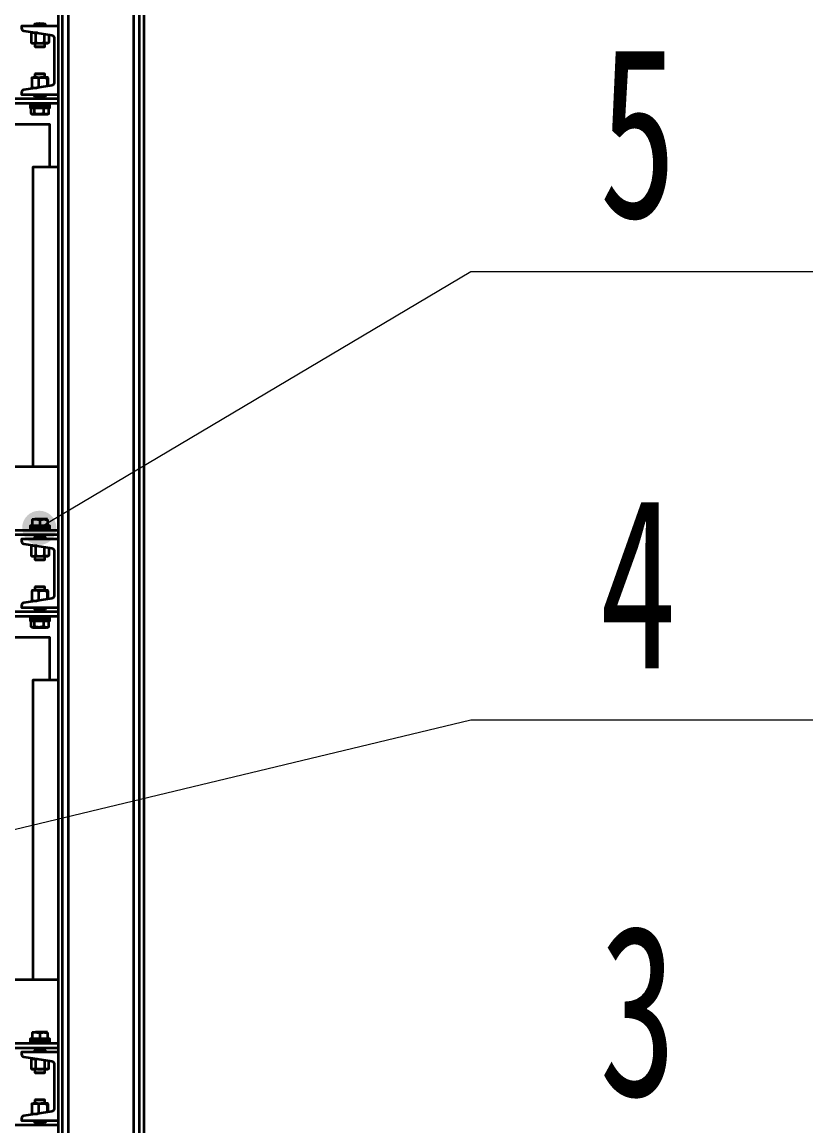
# Model space of a CAD drawing. Header units: millimetres. Extents: x -8400 to 8400, y -5940 to 5940.
# Drawn here: x -1814 to -889, y 2044 to 3335 of the extents above; entities that cross this region are included whole.
import ezdxf

# ---------------------------------------------------------------- set-up
doc = ezdxf.new("R2010")
doc.units = ezdxf.units.MM
doc.layers.add('粗实线层', color=7, linetype='Continuous', lineweight=35)
doc.layers.add('细实线层', color=7, linetype='Continuous', lineweight=18)
doc.styles.add('标准', font='', dxfattribs={"width": 0.667})
doc.styles.get('标准').set_extended_font_data('宋体')

# ---------------------------------------------------------------- blocks, each defined once
blk = doc.blocks.new('*X9')
at = {"layer": '细实线层', "lineweight": 18}
h = blk.add_hatch(color=0, dxfattribs=at)
edge = h.paths.add_edge_path(flags=0)
edge.add_arc((0, 0), 20, 0, 360)
at = {"layer": '细实线层', "color": 0}
for p, q in [((0, 0), (561.6, 465.7)), ((561.6, 465.7), (961.6, 465.7))]:
    blk.add_line(p, q, dxfattribs=at)
at = {"layer": '细实线层', "color": 0, "lineweight": 18, "insert": (761.6, 525.7), "char_height": 200, "width": 680, "attachment_point": 8, "line_spacing_factor": 1.15057, "style": '标准'}
blk.add_mtext('\\T1.1;3', dxfattribs=at)
blk = doc.blocks.new('*X10')
at = {"layer": '细实线层', "lineweight": 18}
h = blk.add_hatch(color=0, dxfattribs=at)
edge = h.paths.add_edge_path(flags=0)
edge.add_arc((0, 0), 20, 0, 360)
at = {"layer": '细实线层', "color": 0}
for p, q in [((0, 0), (708.5, 170.1)), ((708.5, 170.1), (1108.5, 170.1))]:
    blk.add_line(p, q, dxfattribs=at)
at = {"layer": '细实线层', "color": 0, "lineweight": 18, "insert": (908.5, 230.1), "char_height": 200, "width": 680, "attachment_point": 8, "line_spacing_factor": 1.15057, "style": '标准'}
blk.add_mtext('\\T1.1;4', dxfattribs=at)
blk = doc.blocks.new('*X11')
at = {"layer": '细实线层', "lineweight": 18}
h = blk.add_hatch(color=0, dxfattribs=at)
edge = h.paths.add_edge_path(flags=0)
edge.add_arc((0, 0), 20, 0, 360)
at = {"layer": '细实线层', "color": 0}
for p, q in [((0, 0), (504.4, 299.6)), ((504.4, 299.6), (904.4, 299.6))]:
    blk.add_line(p, q, dxfattribs=at)
at = {"layer": '细实线层', "color": 0, "lineweight": 18, "insert": (704.4, 359.6), "char_height": 200, "width": 680, "attachment_point": 8, "line_spacing_factor": 1.15057, "style": '标准'}
blk.add_mtext('\\T1.1;5', dxfattribs=at)

msp = doc.modelspace()

# ---------------------------------------------------------------- linework, layer by layer
at = {"layer": '粗实线层', "linetype": 'Continuous', "lineweight": 35}
for points in [[(-1771.342, -151.23), (-1771.342, 4440.77)], [(-1766.342, -151.23), (-1766.342, 4440.77)], [(-1759.342, -151.23), (-1759.342, 4440.77)], [(-1683.342, 4440.77), (-1683.342, -151.23)], [(-1676.342, -151.23), (-1676.342, 4440.77)], [(-1671.342, 4440.77), (-1671.342, -151.23)], [(-1798.692, 3333.082), (-1798.692, 3330.77)], [(-1786.991, 3330.77), (-1786.991, 3333.082)], [(-1798.038, 3322.166), (-1798.678, 3322.5), (-1799.324, 3322.754), (-1799.649, 3322.847), (-1799.976, 3322.915), (-1800.305, 3322.956), (-1800.636, 3322.971), (-1800.719, 3322.969), (-1800.802, 3322.967), (-1800.843, 3322.965), (-1800.885, 3322.963), (-1800.926, 3322.959), (-1800.967, 3322.956), (-1801.133, 3322.939), (-1801.297, 3322.914), (-1801.625, 3322.846), (-1801.95, 3322.754), (-1802.596, 3322.499), (-1803.234, 3322.166), (-1803.234, 3311.574), (-1802.594, 3311.241), (-1801.949, 3310.987), (-1801.623, 3310.894), (-1801.296, 3310.826), (-1800.967, 3310.785), (-1800.636, 3310.771), (-1799.736, 3310.771), (-1798.627, 3310.771), (-1797.342, 3310.771), (-1795.92, 3310.771), (-1794.405, 3310.771), (-1792.842, 3310.771), (-1792.182, 3310.785), (-1791.52, 3310.826), (-1791.437, 3310.834), (-1791.354, 3310.841), (-1791.271, 3310.849), (-1791.189, 3310.857), (-1791.024, 3310.875), (-1790.859, 3310.895), (-1790.531, 3310.939), (-1790.205, 3310.989), (-1789.557, 3311.105), (-1788.915, 3311.244), (-1788.278, 3311.4), (-1787.646, 3311.574), (-1787.646, 3321.555)], [(-1796.609, 3322.971), (-1797.817, 3322.971), (-1798.907, 3322.971), (-1799.854, 3322.971), (-1800.636, 3322.971), (-1801.299, 3322.971), (-1801.705, 3322.971), (-1801.842, 3322.971), (-1803.234, 3322.166)], [(-1798.692, 3323.299), (-1798.692, 3322.971)], [(-1795.344, 3322.774), (-1795.46, 3322.755), (-1795.785, 3322.699), (-1796.11, 3322.639), (-1796.272, 3322.606), (-1796.434, 3322.572), (-1796.596, 3322.537), (-1796.758, 3322.5), (-1797.401, 3322.342), (-1798.038, 3322.166), (-1798.038, 3311.574), (-1797.401, 3311.399), (-1796.758, 3311.241), (-1796.596, 3311.205), (-1796.434, 3311.169), (-1796.272, 3311.135), (-1796.11, 3311.102), (-1795.785, 3311.041), (-1795.46, 3310.986), (-1794.808, 3310.893), (-1794.155, 3310.826), (-1793.499, 3310.785), (-1792.842, 3310.771), (-1791.279, 3310.771), (-1789.764, 3310.771), (-1788.342, 3310.771), (-1787.057, 3310.771), (-1785.948, 3310.771), (-1785.048, 3310.771), (-1784.385, 3310.771), (-1783.979, 3310.771), (-1783.842, 3310.771), (-1782.449, 3311.574)], [(-1782.449, 3320.735), (-1782.449, 3311.574), (-1783.088, 3311.242), (-1783.734, 3310.988), (-1784.059, 3310.894), (-1784.387, 3310.826), (-1784.551, 3310.802), (-1784.716, 3310.785), (-1784.758, 3310.781), (-1784.799, 3310.779), (-1784.841, 3310.776), (-1784.882, 3310.774), (-1784.965, 3310.771), (-1785.048, 3310.771), (-1785.379, 3310.785), (-1785.707, 3310.826), (-1786.034, 3310.894), (-1786.36, 3310.987), (-1787.006, 3311.241), (-1787.646, 3311.574)], [(-1803.234, 3311.574), (-1801.842, 3310.771), (-1801.705, 3310.771), (-1801.299, 3310.771), (-1800.636, 3310.771), (-1800.553, 3310.771), (-1800.471, 3310.774), (-1800.429, 3310.776), (-1800.388, 3310.779), (-1800.346, 3310.781), (-1800.305, 3310.785), (-1800.14, 3310.802), (-1799.975, 3310.826), (-1799.648, 3310.894), (-1799.322, 3310.988), (-1798.677, 3311.242), (-1798.038, 3311.574)], [(-1798.692, 3310.771), (-1798.692, 3307.055), (-1798.108, 3306.471), (-1797.992, 3306.471), (-1797.652, 3306.471), (-1797.102, 3306.471), (-1796.365, 3306.471), (-1795.475, 3306.471), (-1794.469, 3306.471), (-1793.392, 3306.471), (-1792.292, 3306.471), (-1791.215, 3306.471), (-1790.209, 3306.471), (-1789.319, 3306.471), (-1788.582, 3306.471), (-1788.031, 3306.471), (-1787.692, 3306.471), (-1787.576, 3306.471), (-1786.991, 3307.055), (-1786.991, 3310.771)], [(-1798.692, 3307.055), (-1798.58, 3307.055), (-1798.247, 3307.055), (-1797.706, 3307.055), (-1796.979, 3307.055), (-1796.092, 3307.055), (-1795.081, 3307.055), (-1793.983, 3307.055), (-1792.842, 3307.055), (-1791.701, 3307.055), (-1790.603, 3307.055), (-1789.592, 3307.055), (-1788.705, 3307.055), (-1787.977, 3307.055), (-1787.437, 3307.055), (-1787.104, 3307.055), (-1786.991, 3307.055)], [(-1802.442, 3269.967), (-1802.275, 3270.3), (-1802.107, 3270.554), (-1802.022, 3270.647), (-1801.937, 3270.715), (-1801.851, 3270.756), (-1801.765, 3270.77), (-1801.833, 3270.77), (-1801.628, 3270.77), (-1801.156, 3270.77), (-1800.431, 3270.77), (-1799.475, 3270.77), (-1798.318, 3270.77), (-1796.995, 3270.77), (-1795.545, 3270.77), (-1794.013, 3270.77), (-1792.446, 3270.77), (-1790.89, 3270.77), (-1789.394, 3270.77), (-1790.002, 3270.756), (-1790.607, 3270.715), (-1791.211, 3270.648), (-1791.813, 3270.555), (-1792.113, 3270.5), (-1792.413, 3270.438), (-1792.563, 3270.406), (-1792.712, 3270.372), (-1792.862, 3270.336), (-1793.012, 3270.3), (-1793.606, 3270.142), (-1794.194, 3269.967)], [(-1786.991, 3270.77), (-1786.991, 3274.485), (-1787.576, 3275.07), (-1787.694, 3275.07), (-1788.04, 3275.07), (-1788.601, 3275.07), (-1789.35, 3275.07), (-1790.255, 3275.07), (-1791.275, 3275.07), (-1792.364, 3275.07), (-1793.475, 3275.07), (-1794.558, 3275.07), (-1795.564, 3275.07), (-1796.45, 3275.07), (-1797.174, 3275.07), (-1797.706, 3275.07), (-1798.006, 3275.07), (-1798.108, 3275.07), (-1798.692, 3274.485), (-1798.692, 3270.77)], [(-1786.991, 3274.485), (-1787.104, 3274.485), (-1787.436, 3274.485), (-1787.977, 3274.485), (-1788.705, 3274.485), (-1789.591, 3274.485), (-1790.602, 3274.485), (-1791.699, 3274.485), (-1792.841, 3274.485), (-1793.982, 3274.485), (-1795.079, 3274.485), (-1796.091, 3274.485), (-1796.977, 3274.485), (-1797.705, 3274.485), (-1798.246, 3274.485), (-1798.58, 3274.485), (-1798.692, 3274.485)], [(-1784.595, 3269.967), (-1784.428, 3270.299), (-1784.261, 3270.553), (-1784.176, 3270.647), (-1784.091, 3270.715), (-1784.047, 3270.739), (-1784.005, 3270.756), (-1783.994, 3270.76), (-1783.983, 3270.762), (-1783.972, 3270.765), (-1783.962, 3270.767), (-1783.94, 3270.77), (-1783.919, 3270.77), (-1784.257, 3270.77), (-1784.857, 3270.77), (-1785.7, 3270.77), (-1786.759, 3270.77), (-1788.003, 3270.77), (-1789.394, 3270.77), (-1788.785, 3270.756), (-1788.173, 3270.715), (-1788.097, 3270.707), (-1788.02, 3270.7), (-1787.944, 3270.692), (-1787.867, 3270.684), (-1787.715, 3270.665), (-1787.563, 3270.646), (-1787.26, 3270.602), (-1786.959, 3270.552), (-1786.36, 3270.435), (-1785.767, 3270.297), (-1785.179, 3270.141), (-1784.595, 3269.967), (-1784.595, 3260.467)], [(-1783.242, 3260.681), (-1783.242, 3269.967), (-1783.409, 3270.3), (-1783.577, 3270.554), (-1783.662, 3270.647), (-1783.747, 3270.715), (-1783.832, 3270.756), (-1783.919, 3270.77)], [(-1802.442, 3259.374), (-1802.275, 3259.041), (-1802.107, 3258.787), (-1802.023, 3258.694), (-1801.937, 3258.626), (-1801.895, 3258.602), (-1801.852, 3258.584), (-1801.841, 3258.581), (-1801.83, 3258.578), (-1801.819, 3258.576), (-1801.808, 3258.574), (-1801.787, 3258.571), (-1801.765, 3258.57), (-1801.833, 3258.57), (-1801.628, 3258.57), (-1801.156, 3258.57), (-1800.431, 3258.57), (-1799.475, 3258.57), (-1798.318, 3258.57), (-1797.492, 3258.57), (-1796.608, 3258.57)], [(-1798.692, 3258.57), (-1798.692, 3258.241)], [(-1794.194, 3259.374), (-1793.241, 3259.1)], [(-1771.342, 3245.77), (-5571.342, 3245.77)], [(-5571.342, 3243.203), (-5571.342, 3240.771), (-1771.342, 3240.771), (-1771.342, 3243.203)], [(-1804.342, 3240.771), (-1804.342, 3238.27), (-1804.12, 3238.27), (-1803.465, 3238.27), (-1802.621, 3238.27), (-1801.525, 3238.27), (-1800.204, 3238.27), (-1798.692, 3238.27)], [(-1786.992, 3249.346), (-1786.599, 3249.186), (-1786.384, 3249.018), (-1786.351, 3248.847), (-1786.503, 3248.678), (-1786.834, 3248.514), (-1787.335, 3248.361), (-1787.991, 3248.225), (-1788.786, 3248.107), (-1789.695, 3248.011), (-1790.693, 3247.941), (-1791.752, 3247.899), (-1792.842, 3247.884), (-1793.932, 3247.899), (-1794.991, 3247.941), (-1795.989, 3248.011), (-1796.898, 3248.107), (-1797.692, 3248.225), (-1798.349, 3248.361), (-1798.85, 3248.514), (-1799.181, 3248.678), (-1799.332, 3248.847), (-1799.3, 3249.018), (-1799.084, 3249.186), (-1798.692, 3249.346)], [(-1798.692, 3250.771), (-1798.692, 3248.459)], [(-1798.692, 3240.771), (-1798.692, 3237.57)], [(-1786.991, 3248.459), (-1786.991, 3250.771)], [(-1786.991, 3237.57), (-1786.991, 3240.771)], [(-1786.991, 3238.27), (-1785.594, 3238.27), (-1784.355, 3238.27), (-1783.303, 3238.27), (-1782.459, 3238.27), (-1781.843, 3238.27), (-1781.468, 3238.27), (-1781.342, 3238.27), (-1781.342, 3240.771)], [(-1803.146, 3237.57), (-1803.146, 3238.27)], [(-1801.156, 3227.571), (-1801.407, 3227.584), (-1801.658, 3227.625), (-1801.909, 3227.693), (-1802.158, 3227.785), (-1802.283, 3227.841), (-1802.407, 3227.903), (-1802.469, 3227.935), (-1802.531, 3227.969), (-1802.593, 3228.004), (-1802.655, 3228.041), (-1802.902, 3228.199), (-1803.146, 3228.374), (-1803.146, 3235.07)], [(-1803.146, 3228.374), (-1802.367, 3228.041), (-1801.581, 3227.787), (-1801.185, 3227.694), (-1800.787, 3227.626), (-1800.387, 3227.584), (-1799.984, 3227.571)], [(-1802.585, 3228), (-1801.842, 3227.571)], [(-1799.165, 3228.374), (-1799.407, 3228.2), (-1799.651, 3228.043), (-1799.897, 3227.906), (-1800.145, 3227.789), (-1800.27, 3227.739), (-1800.396, 3227.695), (-1800.459, 3227.676), (-1800.522, 3227.657), (-1800.554, 3227.649), (-1800.586, 3227.641), (-1800.617, 3227.633), (-1800.649, 3227.626), (-1800.902, 3227.584), (-1801.156, 3227.571), (-1800.431, 3227.571), (-1799.475, 3227.571), (-1798.318, 3227.571), (-1796.995, 3227.571), (-1795.545, 3227.571), (-1794.013, 3227.571), (-1792.446, 3227.571), (-1790.89, 3227.571), (-1789.394, 3227.571), (-1788.003, 3227.571), (-1786.759, 3227.571), (-1785.7, 3227.571), (-1785.8, 3227.571), (-1785.901, 3227.574), (-1785.952, 3227.576), (-1786.002, 3227.578), (-1786.052, 3227.581), (-1786.103, 3227.584), (-1786.304, 3227.602), (-1786.504, 3227.626), (-1786.902, 3227.694), (-1787.299, 3227.787), (-1788.084, 3228.041), (-1788.861, 3228.374)], [(-1799.165, 3237.57), (-1799.165, 3238.27)], [(-1788.861, 3235.07), (-1788.861, 3228.374), (-1790.13, 3228.041), (-1791.411, 3227.787), (-1792.056, 3227.694), (-1792.704, 3227.626), (-1793.357, 3227.584), (-1794.013, 3227.571), (-1794.177, 3227.571), (-1794.341, 3227.574), (-1794.424, 3227.576), (-1794.506, 3227.578), (-1794.588, 3227.581), (-1794.67, 3227.584), (-1794.998, 3227.602), (-1795.324, 3227.626), (-1795.973, 3227.694), (-1796.619, 3227.787), (-1797.899, 3228.041), (-1799.165, 3228.374), (-1799.165, 3235.07)], [(-1782.538, 3228.374), (-1782.78, 3228.2), (-1783.024, 3228.043), (-1783.27, 3227.906), (-1783.518, 3227.789), (-1783.643, 3227.739), (-1783.769, 3227.695), (-1783.832, 3227.676), (-1783.895, 3227.657), (-1783.927, 3227.649), (-1783.958, 3227.641), (-1783.99, 3227.633), (-1784.022, 3227.626), (-1784.275, 3227.584), (-1784.528, 3227.571), (-1784.056, 3227.571), (-1783.851, 3227.571), (-1783.919, 3227.571), (-1784.257, 3227.571), (-1784.857, 3227.571), (-1785.7, 3227.571), (-1785.297, 3227.584), (-1784.896, 3227.626), (-1784.498, 3227.694), (-1784.102, 3227.787), (-1783.317, 3228.041), (-1782.538, 3228.374), (-1782.538, 3235.07)], [(-1783.842, 3227.571), (-1783.099, 3228)], [(-1782.538, 3237.57), (-1782.538, 3238.27)], [(-1781.342, 3165.764), (-1781.342, 3215.771), (-2671.351, 3215.771)], [(-1771.342, 3165.77), (-1801.342, 3165.77), (-1801.342, 2815.77), (-1771.342, 2815.77)], [(-2671.351, 2815.77), (-1801.358, 2815.77)], [(-1801.842, 2753.97), (-1801.705, 2753.97), (-1801.299, 2753.97), (-1800.636, 2753.97), (-1799.736, 2753.97), (-1798.627, 2753.97), (-1797.342, 2753.97), (-1797.915, 2753.956), (-1798.485, 2753.915), (-1799.051, 2753.847), (-1799.615, 2753.754), (-1800.733, 2753.5), (-1801.842, 2753.167), (-1801.842, 2746.471)], [(-1792.842, 2753.167), (-1791.733, 2753.5), (-1790.615, 2753.754), (-1790.052, 2753.847), (-1789.485, 2753.915), (-1788.915, 2753.956), (-1788.342, 2753.97), (-1789.764, 2753.97), (-1791.279, 2753.97), (-1792.842, 2753.97), (-1794.405, 2753.97), (-1795.92, 2753.97), (-1797.342, 2753.97), (-1797.199, 2753.97), (-1797.055, 2753.967), (-1796.983, 2753.965), (-1796.911, 2753.962), (-1796.84, 2753.96), (-1796.768, 2753.956), (-1796.482, 2753.939), (-1796.197, 2753.915), (-1795.63, 2753.847), (-1795.066, 2753.753), (-1793.948, 2753.499), (-1792.842, 2753.167), (-1792.842, 2746.471)], [(-1783.842, 2753.97), (-1783.979, 2753.97), (-1784.385, 2753.97), (-1785.048, 2753.97), (-1785.948, 2753.97), (-1787.057, 2753.97), (-1788.342, 2753.97), (-1788.198, 2753.97), (-1788.055, 2753.967), (-1787.983, 2753.965), (-1787.911, 2753.962), (-1787.84, 2753.96), (-1787.768, 2753.956), (-1787.482, 2753.939), (-1787.197, 2753.915), (-1786.629, 2753.847), (-1786.066, 2753.753), (-1784.948, 2753.499), (-1783.842, 2753.167), (-1783.842, 2746.471)], [(-1771.342, 2738.337), (-1771.342, 2740.77), (-5571.342, 2740.77), (-5571.342, 2738.337)], [(-1798.692, 2743.271), (-1800.09, 2743.271), (-1801.328, 2743.271), (-1802.381, 2743.271), (-1803.225, 2743.271), (-1803.841, 2743.271), (-1804.216, 2743.271), (-1804.342, 2743.271), (-1804.342, 2740.77)], [(-1801.842, 2743.97), (-1801.842, 2743.271)], [(-1798.692, 2743.97), (-1798.692, 2740.77)], [(-1786.991, 2740.77), (-1786.991, 2743.97)], [(-1781.342, 2740.77), (-1781.342, 2743.271), (-1781.468, 2743.271), (-1781.843, 2743.271), (-1782.459, 2743.271), (-1783.303, 2743.271), (-1784.355, 2743.271), (-1785.594, 2743.271), (-1786.991, 2743.271)], [(-1783.842, 2743.97), (-1783.842, 2743.271)], [(-1771.342, 2735.77), (-5571.342, 2735.77)], [(-1798.692, 2733.081), (-1798.692, 2730.77)], [(-1786.991, 2730.77), (-1786.991, 2733.081)], [(-1798.038, 2722.167), (-1798.678, 2722.5), (-1799.324, 2722.754), (-1799.649, 2722.847), (-1799.976, 2722.915), (-1800.305, 2722.956), (-1800.636, 2722.97), (-1800.719, 2722.97), (-1800.802, 2722.967), (-1800.843, 2722.965), (-1800.885, 2722.962), (-1800.926, 2722.96), (-1800.967, 2722.956), (-1801.133, 2722.939), (-1801.297, 2722.915), (-1801.625, 2722.847), (-1801.95, 2722.753), (-1802.596, 2722.499), (-1803.234, 2722.167), (-1803.234, 2711.574), (-1802.594, 2711.241), (-1801.949, 2710.987), (-1801.623, 2710.894), (-1801.296, 2710.826), (-1800.967, 2710.784), (-1800.636, 2710.77), (-1799.736, 2710.77), (-1798.627, 2710.77), (-1797.342, 2710.77), (-1795.92, 2710.77), (-1794.405, 2710.77), (-1792.842, 2710.77), (-1791.279, 2710.77), (-1789.764, 2710.77), (-1788.342, 2710.77), (-1787.057, 2710.77), (-1785.948, 2710.77), (-1785.048, 2710.77), (-1784.385, 2710.77), (-1783.979, 2710.77), (-1783.842, 2710.77), (-1782.449, 2711.574)], [(-1796.609, 2722.97), (-1797.817, 2722.97), (-1798.907, 2722.97), (-1799.854, 2722.97), (-1800.636, 2722.97), (-1801.299, 2722.97), (-1801.705, 2722.97), (-1801.842, 2722.97), (-1803.234, 2722.167)], [(-1803.234, 2711.574), (-1801.842, 2710.77), (-1801.705, 2710.77), (-1801.299, 2710.77), (-1800.636, 2710.77), (-1800.553, 2710.771), (-1800.471, 2710.774), (-1800.429, 2710.776), (-1800.388, 2710.778), (-1800.346, 2710.781), (-1800.305, 2710.784), (-1800.14, 2710.802), (-1799.975, 2710.826), (-1799.648, 2710.894), (-1799.322, 2710.987), (-1798.677, 2711.241), (-1798.038, 2711.574)], [(-1798.692, 2723.3), (-1798.692, 2722.97)], [(-1795.344, 2722.773), (-1795.46, 2722.755), (-1795.785, 2722.7), (-1796.11, 2722.638), (-1796.272, 2722.606), (-1796.434, 2722.572), (-1796.596, 2722.536), (-1796.758, 2722.5), (-1797.401, 2722.342), (-1798.038, 2722.167), (-1798.038, 2711.574), (-1797.401, 2711.399), (-1796.758, 2711.241), (-1796.596, 2711.204), (-1796.434, 2711.169), (-1796.272, 2711.135), (-1796.11, 2711.102), (-1795.785, 2711.041), (-1795.46, 2710.986), (-1794.808, 2710.893), (-1794.155, 2710.825), (-1793.499, 2710.784), (-1792.842, 2710.77), (-1792.182, 2710.784), (-1791.52, 2710.826), (-1791.437, 2710.833), (-1791.354, 2710.841), (-1791.271, 2710.849), (-1791.189, 2710.857), (-1791.024, 2710.876), (-1790.859, 2710.895), (-1790.531, 2710.939), (-1790.205, 2710.989), (-1789.557, 2711.106), (-1788.915, 2711.243), (-1788.278, 2711.4), (-1787.646, 2711.574), (-1787.646, 2721.555)], [(-1782.449, 2720.735), (-1782.449, 2711.574), (-1783.088, 2711.241), (-1783.734, 2710.987), (-1784.059, 2710.894), (-1784.387, 2710.826), (-1784.551, 2710.802), (-1784.716, 2710.784), (-1784.758, 2710.781), (-1784.799, 2710.778), (-1784.841, 2710.776), (-1784.882, 2710.774), (-1784.965, 2710.771), (-1785.048, 2710.77), (-1785.379, 2710.784), (-1785.707, 2710.826), (-1786.034, 2710.894), (-1786.36, 2710.987), (-1787.006, 2711.241), (-1787.646, 2711.574)], [(-1798.692, 2710.77), (-1798.692, 2707.056), (-1798.108, 2706.47), (-1797.992, 2706.47), (-1797.652, 2706.47), (-1797.102, 2706.47), (-1796.365, 2706.47), (-1795.475, 2706.47), (-1794.469, 2706.47), (-1793.392, 2706.47), (-1792.292, 2706.47), (-1791.215, 2706.47), (-1790.209, 2706.47), (-1789.319, 2706.47), (-1788.582, 2706.47), (-1788.031, 2706.47), (-1787.692, 2706.47), (-1787.576, 2706.47), (-1786.991, 2707.056), (-1786.991, 2710.77)], [(-1798.692, 2707.056), (-1798.58, 2707.056), (-1798.247, 2707.056), (-1797.706, 2707.056), (-1796.979, 2707.056), (-1796.092, 2707.056), (-1795.081, 2707.056), (-1793.983, 2707.056), (-1792.842, 2707.056), (-1791.701, 2707.056), (-1790.603, 2707.056), (-1789.592, 2707.056), (-1788.705, 2707.056), (-1787.977, 2707.056), (-1787.437, 2707.056), (-1787.104, 2707.056), (-1786.991, 2707.056)], [(-1786.991, 2670.77), (-1786.991, 2674.485), (-1787.576, 2675.07), (-1787.694, 2675.07), (-1788.04, 2675.07), (-1788.601, 2675.07), (-1789.35, 2675.07), (-1790.255, 2675.07), (-1791.275, 2675.07), (-1792.364, 2675.07), (-1793.475, 2675.07), (-1794.558, 2675.07), (-1795.564, 2675.07), (-1796.45, 2675.07), (-1797.174, 2675.07), (-1797.706, 2675.07), (-1798.006, 2675.07), (-1798.108, 2675.07), (-1798.692, 2674.485), (-1798.692, 2670.77)], [(-1786.991, 2674.485), (-1787.104, 2674.485), (-1787.436, 2674.485), (-1787.977, 2674.485), (-1788.705, 2674.485), (-1789.591, 2674.485), (-1790.602, 2674.485), (-1791.699, 2674.485), (-1792.841, 2674.485), (-1793.982, 2674.485), (-1795.079, 2674.485), (-1796.091, 2674.485), (-1796.977, 2674.485), (-1797.705, 2674.485), (-1798.246, 2674.485), (-1798.58, 2674.485), (-1798.692, 2674.485)], [(-1802.442, 2659.374), (-1802.275, 2659.042), (-1802.107, 2658.787), (-1802.023, 2658.694), (-1801.937, 2658.626), (-1801.895, 2658.602), (-1801.852, 2658.585), (-1801.841, 2658.581), (-1801.83, 2658.578), (-1801.819, 2658.576), (-1801.808, 2658.574), (-1801.787, 2658.571), (-1801.765, 2658.57), (-1801.833, 2658.57), (-1801.628, 2658.57), (-1801.156, 2658.57), (-1800.431, 2658.57), (-1799.475, 2658.57), (-1798.318, 2658.57), (-1798.186, 2658.571), (-1798.055, 2658.574), (-1797.989, 2658.576), (-1797.923, 2658.578), (-1797.858, 2658.581), (-1797.792, 2658.585), (-1797.53, 2658.602), (-1797.269, 2658.626), (-1796.749, 2658.694), (-1796.232, 2658.787), (-1795.208, 2659.042), (-1794.194, 2659.374), (-1794.194, 2669.966), (-1793.606, 2670.142), (-1793.012, 2670.3), (-1792.862, 2670.337), (-1792.712, 2670.372), (-1792.563, 2670.406), (-1792.413, 2670.439), (-1792.113, 2670.5), (-1791.813, 2670.555), (-1791.211, 2670.648), (-1790.607, 2670.715), (-1790.002, 2670.757), (-1789.394, 2670.771), (-1790.89, 2670.771), (-1792.446, 2670.771), (-1794.013, 2670.771), (-1795.545, 2670.771), (-1796.995, 2670.771), (-1798.318, 2670.771), (-1799.475, 2670.771), (-1800.431, 2670.771), (-1801.156, 2670.771), (-1801.628, 2670.771), (-1801.833, 2670.771), (-1801.765, 2670.771), (-1801.851, 2670.756), (-1801.937, 2670.714), (-1802.022, 2670.647), (-1802.107, 2670.554), (-1802.275, 2670.3), (-1802.442, 2669.966)], [(-1794.194, 2669.966), (-1795.21, 2670.3), (-1796.235, 2670.554), (-1796.751, 2670.647), (-1797.27, 2670.714), (-1797.793, 2670.756), (-1798.318, 2670.771), (-1798.449, 2670.769), (-1798.581, 2670.767), (-1798.647, 2670.765), (-1798.712, 2670.763), (-1798.778, 2670.759), (-1798.844, 2670.756), (-1799.106, 2670.739), (-1799.367, 2670.714), (-1799.887, 2670.646), (-1800.403, 2670.553), (-1801.428, 2670.299), (-1802.442, 2669.966), (-1802.442, 2659.374), (-1801.426, 2659.041), (-1800.401, 2658.787), (-1799.884, 2658.694), (-1799.365, 2658.626), (-1798.843, 2658.585), (-1798.318, 2658.57), (-1797.492, 2658.57), (-1796.608, 2658.57)], [(-1783.919, 2670.771), (-1784.257, 2670.771), (-1784.857, 2670.771), (-1785.7, 2670.771), (-1786.759, 2670.771), (-1788.003, 2670.771), (-1789.394, 2670.771), (-1788.785, 2670.756), (-1788.173, 2670.714), (-1788.097, 2670.707), (-1788.02, 2670.7), (-1787.944, 2670.692), (-1787.867, 2670.683), (-1787.715, 2670.666), (-1787.563, 2670.646), (-1787.26, 2670.602), (-1786.959, 2670.552), (-1786.36, 2670.435), (-1785.767, 2670.297), (-1785.179, 2670.14), (-1784.595, 2669.966), (-1784.595, 2660.467)], [(-1783.242, 2660.681), (-1783.242, 2669.966), (-1783.409, 2670.3), (-1783.577, 2670.554), (-1783.662, 2670.647), (-1783.747, 2670.714), (-1783.832, 2670.756), (-1783.919, 2670.771), (-1783.94, 2670.769), (-1783.962, 2670.767), (-1783.972, 2670.765), (-1783.983, 2670.763), (-1783.994, 2670.759), (-1784.005, 2670.756), (-1784.047, 2670.739), (-1784.091, 2670.714), (-1784.176, 2670.646), (-1784.261, 2670.553), (-1784.428, 2670.299), (-1784.595, 2669.966)], [(-1798.692, 2658.57), (-1798.692, 2658.241)], [(-1798.692, 2650.771), (-1798.692, 2648.459)], [(-1794.194, 2659.374), (-1793.241, 2659.1)], [(-1786.992, 2649.346), (-1786.599, 2649.186), (-1786.384, 2649.018), (-1786.351, 2648.847), (-1786.503, 2648.677), (-1786.834, 2648.514), (-1787.335, 2648.362), (-1787.991, 2648.225), (-1788.786, 2648.107), (-1789.695, 2648.012), (-1790.693, 2647.942), (-1791.752, 2647.899), (-1792.842, 2647.884)], [(-1786.991, 2648.459), (-1786.991, 2650.771)], [(-1771.342, 2645.77), (-5571.342, 2645.77)], [(-5571.342, 2643.204), (-5571.342, 2640.77), (-1771.342, 2640.77), (-1771.342, 2643.204)], [(-1804.342, 2640.77), (-1804.342, 2638.271), (-1804.12, 2638.271), (-1803.465, 2638.271), (-1802.621, 2638.271), (-1801.525, 2638.271), (-1800.204, 2638.271), (-1798.692, 2638.271)], [(-1803.146, 2637.57), (-1803.146, 2638.271)], [(-1801.156, 2627.57), (-1801.407, 2627.584), (-1801.658, 2627.625), (-1801.909, 2627.693), (-1802.158, 2627.786), (-1802.283, 2627.841), (-1802.407, 2627.902), (-1802.469, 2627.935), (-1802.531, 2627.969), (-1802.593, 2628.004), (-1802.655, 2628.041), (-1802.902, 2628.199), (-1803.146, 2628.375), (-1803.146, 2635.07)], [(-1799.165, 2637.57), (-1799.165, 2638.271)], [(-1788.861, 2635.07), (-1788.861, 2628.375), (-1790.13, 2628.041), (-1791.411, 2627.787), (-1792.056, 2627.694), (-1792.704, 2627.626), (-1793.357, 2627.585), (-1794.013, 2627.57), (-1794.177, 2627.572), (-1794.341, 2627.574), (-1794.424, 2627.576), (-1794.506, 2627.578), (-1794.588, 2627.581), (-1794.67, 2627.585), (-1794.998, 2627.602), (-1795.324, 2627.626), (-1795.973, 2627.695), (-1796.619, 2627.787), (-1797.899, 2628.042), (-1799.165, 2628.375), (-1799.165, 2635.07)], [(-1798.692, 2640.771), (-1798.692, 2637.571)], [(-1786.991, 2637.571), (-1786.991, 2640.771)], [(-1786.991, 2638.271), (-1785.594, 2638.271), (-1784.355, 2638.271), (-1783.303, 2638.271), (-1782.459, 2638.271), (-1781.843, 2638.271), (-1781.468, 2638.271), (-1781.342, 2638.271), (-1781.342, 2640.77)], [(-1782.538, 2628.375), (-1782.78, 2628.201), (-1783.024, 2628.043), (-1783.27, 2627.906), (-1783.518, 2627.789), (-1783.643, 2627.739), (-1783.769, 2627.695), (-1783.832, 2627.675), (-1783.895, 2627.658), (-1783.927, 2627.649), (-1783.958, 2627.641), (-1783.99, 2627.633), (-1784.022, 2627.626), (-1784.275, 2627.584), (-1784.528, 2627.57), (-1784.056, 2627.57), (-1783.851, 2627.57), (-1783.919, 2627.57), (-1784.257, 2627.57), (-1784.857, 2627.57), (-1785.7, 2627.57), (-1785.297, 2627.585), (-1784.896, 2627.626), (-1784.498, 2627.694), (-1784.102, 2627.787), (-1783.317, 2628.041), (-1782.538, 2628.375), (-1782.538, 2635.07)], [(-1782.538, 2637.57), (-1782.538, 2638.271)], [(-1803.146, 2628.375), (-1802.367, 2628.041), (-1801.581, 2627.787), (-1801.185, 2627.694), (-1800.787, 2627.626), (-1800.387, 2627.585), (-1799.984, 2627.57)], [(-1802.585, 2628), (-1801.842, 2627.57)], [(-1799.165, 2628.375), (-1799.407, 2628.201), (-1799.651, 2628.043), (-1799.897, 2627.906), (-1800.145, 2627.789), (-1800.27, 2627.739), (-1800.396, 2627.695), (-1800.459, 2627.675), (-1800.522, 2627.658), (-1800.554, 2627.649), (-1800.586, 2627.641), (-1800.617, 2627.633), (-1800.649, 2627.626), (-1800.902, 2627.584), (-1801.156, 2627.57), (-1800.431, 2627.57), (-1799.475, 2627.57), (-1798.318, 2627.57), (-1796.995, 2627.57), (-1795.545, 2627.57), (-1794.013, 2627.57), (-1792.446, 2627.57), (-1790.89, 2627.57), (-1789.394, 2627.57), (-1788.003, 2627.57), (-1786.759, 2627.57), (-1785.7, 2627.57), (-1785.8, 2627.572), (-1785.901, 2627.574), (-1785.952, 2627.576), (-1786.002, 2627.578), (-1786.052, 2627.581), (-1786.103, 2627.585), (-1786.304, 2627.602), (-1786.504, 2627.626), (-1786.902, 2627.695), (-1787.299, 2627.787), (-1788.084, 2628.042), (-1788.861, 2628.375)], [(-1783.842, 2627.57), (-1783.099, 2628)], [(-1781.342, 2565.764), (-1781.342, 2615.77), (-2671.351, 2615.77)], [(-1771.342, 2565.77), (-1801.342, 2565.77), (-1801.342, 2215.77), (-1771.342, 2215.77)], [(-2671.351, 2215.77), (-1801.358, 2215.77)], [(-1798.692, 2143.27), (-1800.09, 2143.27), (-1801.328, 2143.27), (-1802.381, 2143.27), (-1803.225, 2143.27), (-1803.841, 2143.27), (-1804.216, 2143.27), (-1804.342, 2143.27), (-1804.342, 2140.77)], [(-1801.842, 2153.97), (-1801.705, 2153.97), (-1801.299, 2153.97), (-1800.636, 2153.97), (-1799.736, 2153.97), (-1798.627, 2153.97), (-1797.342, 2153.97), (-1797.915, 2153.956), (-1798.485, 2153.915), (-1799.051, 2153.847), (-1799.615, 2153.754), (-1800.733, 2153.5), (-1801.842, 2153.167), (-1801.842, 2146.47)], [(-1801.842, 2143.97), (-1801.842, 2143.27)], [(-1798.692, 2143.97), (-1798.692, 2140.77)], [(-1792.842, 2153.167), (-1792.842, 2146.47)], [(-1783.842, 2153.97), (-1783.979, 2153.97), (-1784.385, 2153.97), (-1785.048, 2153.97), (-1785.948, 2153.97), (-1787.057, 2153.97), (-1788.342, 2153.97), (-1788.198, 2153.969), (-1788.055, 2153.967), (-1787.983, 2153.965), (-1787.911, 2153.962), (-1787.84, 2153.96), (-1787.768, 2153.956), (-1787.482, 2153.939), (-1787.197, 2153.915), (-1786.629, 2153.846), (-1786.066, 2153.753), (-1784.948, 2153.499), (-1783.842, 2153.167), (-1783.842, 2146.47)], [(-1786.991, 2140.77), (-1786.991, 2143.97)], [(-1781.342, 2140.77), (-1781.342, 2143.27), (-1781.468, 2143.27), (-1781.843, 2143.27), (-1782.459, 2143.27), (-1783.303, 2143.27), (-1784.355, 2143.27), (-1785.594, 2143.27), (-1786.991, 2143.27)], [(-1783.842, 2143.97), (-1783.842, 2143.27)], [(-1771.342, 2138.337), (-1771.342, 2140.77), (-5571.342, 2140.77), (-5571.342, 2138.337)], [(-5571.342, 2135.77), (-1771.342, 2135.77)], [(-1798.692, 2133.081), (-1798.692, 2130.77)], [(-1786.991, 2130.77), (-1786.991, 2133.081)], [(-1803.234, 2122.166), (-1801.842, 2122.97), (-1801.705, 2122.97), (-1801.299, 2122.97), (-1800.636, 2122.97), (-1800.719, 2122.969), (-1800.802, 2122.967), (-1800.843, 2122.965), (-1800.885, 2122.963), (-1800.926, 2122.96), (-1800.967, 2122.956), (-1801.133, 2122.939), (-1801.297, 2122.915), (-1801.625, 2122.846), (-1801.95, 2122.754), (-1802.596, 2122.499), (-1803.234, 2122.166), (-1803.234, 2111.574), (-1802.594, 2111.241), (-1801.949, 2110.987), (-1801.623, 2110.894), (-1801.296, 2110.826), (-1800.967, 2110.784), (-1800.636, 2110.771), (-1801.299, 2110.771), (-1801.705, 2110.771), (-1801.842, 2110.771), (-1803.234, 2111.574)], [(-1795.344, 2122.773), (-1795.46, 2122.755), (-1795.785, 2122.7), (-1796.11, 2122.638), (-1796.272, 2122.606), (-1796.434, 2122.572), (-1796.596, 2122.537), (-1796.758, 2122.5), (-1797.401, 2122.342), (-1798.038, 2122.166), (-1798.678, 2122.5), (-1799.324, 2122.754), (-1799.649, 2122.847), (-1799.976, 2122.915), (-1800.305, 2122.956), (-1800.636, 2122.97), (-1799.854, 2122.97), (-1798.907, 2122.97), (-1797.817, 2122.97), (-1796.609, 2122.97)], [(-1798.692, 2123.3), (-1798.692, 2122.97)], [(-1798.038, 2122.166), (-1798.038, 2111.574)], [(-1782.449, 2111.574), (-1783.088, 2111.241), (-1783.734, 2110.987), (-1784.059, 2110.894), (-1784.387, 2110.826), (-1784.551, 2110.802), (-1784.716, 2110.784), (-1784.758, 2110.781), (-1784.799, 2110.778), (-1784.841, 2110.776), (-1784.882, 2110.774), (-1784.965, 2110.771), (-1785.048, 2110.771), (-1785.948, 2110.771), (-1787.057, 2110.771), (-1788.342, 2110.771), (-1789.764, 2110.771), (-1791.279, 2110.771), (-1792.842, 2110.771), (-1792.182, 2110.784), (-1791.52, 2110.826), (-1791.437, 2110.833), (-1791.354, 2110.841), (-1791.271, 2110.849), (-1791.189, 2110.858), (-1791.024, 2110.875), (-1790.859, 2110.895), (-1790.531, 2110.939), (-1790.205, 2110.989), (-1789.557, 2111.105), (-1788.915, 2111.243), (-1788.278, 2111.4), (-1787.646, 2111.574), (-1787.006, 2111.241), (-1786.36, 2110.987), (-1786.034, 2110.894), (-1785.707, 2110.826), (-1785.379, 2110.784), (-1785.048, 2110.771), (-1784.385, 2110.771), (-1783.979, 2110.771), (-1783.842, 2110.771), (-1782.449, 2111.574), (-1782.449, 2120.735)], [(-1787.646, 2121.555), (-1787.646, 2111.574)], [(-1798.692, 2110.771), (-1798.692, 2107.055), (-1798.108, 2106.47), (-1797.992, 2106.47), (-1797.652, 2106.47), (-1797.102, 2106.47), (-1796.365, 2106.47), (-1795.475, 2106.47), (-1794.469, 2106.47), (-1793.392, 2106.47), (-1792.292, 2106.47), (-1791.215, 2106.47), (-1790.209, 2106.47), (-1789.319, 2106.47), (-1788.582, 2106.47), (-1788.031, 2106.47), (-1787.692, 2106.47), (-1787.576, 2106.47), (-1786.991, 2107.055), (-1786.991, 2110.771)], [(-1798.692, 2107.055), (-1798.58, 2107.055), (-1798.247, 2107.055), (-1797.706, 2107.055), (-1796.979, 2107.055), (-1796.092, 2107.055), (-1795.081, 2107.055), (-1793.983, 2107.055), (-1792.842, 2107.055), (-1791.701, 2107.055), (-1790.603, 2107.055), (-1789.592, 2107.055), (-1788.705, 2107.055), (-1787.977, 2107.055), (-1787.437, 2107.055), (-1787.104, 2107.055), (-1786.991, 2107.055)], [(-1802.442, 2069.966), (-1802.275, 2070.3), (-1802.107, 2070.554), (-1802.022, 2070.647), (-1801.937, 2070.715), (-1801.851, 2070.756), (-1801.765, 2070.77), (-1801.833, 2070.77), (-1801.628, 2070.77), (-1801.156, 2070.77), (-1800.431, 2070.77), (-1799.475, 2070.77), (-1798.318, 2070.77), (-1796.995, 2070.77), (-1795.545, 2070.77), (-1794.013, 2070.77), (-1792.446, 2070.77), (-1790.89, 2070.77), (-1789.394, 2070.77), (-1790.002, 2070.757), (-1790.607, 2070.715), (-1791.211, 2070.648), (-1791.813, 2070.555), (-1792.113, 2070.5), (-1792.413, 2070.438), (-1792.563, 2070.406), (-1792.712, 2070.372), (-1792.862, 2070.337), (-1793.012, 2070.3), (-1793.606, 2070.142), (-1794.194, 2069.966)], [(-1786.991, 2070.77), (-1786.991, 2074.485), (-1787.576, 2075.07), (-1787.694, 2075.07), (-1788.04, 2075.07), (-1788.601, 2075.07), (-1789.35, 2075.07), (-1790.255, 2075.07), (-1791.275, 2075.07), (-1792.364, 2075.07), (-1793.475, 2075.07), (-1794.558, 2075.07), (-1795.564, 2075.07), (-1796.45, 2075.07), (-1797.174, 2075.07), (-1797.706, 2075.07), (-1798.006, 2075.07), (-1798.108, 2075.07), (-1798.692, 2074.485), (-1798.692, 2070.77)], [(-1786.991, 2074.485), (-1787.104, 2074.485), (-1787.436, 2074.485), (-1787.977, 2074.485), (-1788.705, 2074.485), (-1789.591, 2074.485), (-1790.602, 2074.485), (-1791.699, 2074.485), (-1792.841, 2074.485), (-1793.982, 2074.485), (-1795.079, 2074.485), (-1796.091, 2074.485), (-1796.977, 2074.485), (-1797.705, 2074.485), (-1798.246, 2074.485), (-1798.58, 2074.485), (-1798.692, 2074.485)], [(-1784.595, 2069.966), (-1784.428, 2070.299), (-1784.261, 2070.554), (-1784.176, 2070.646), (-1784.091, 2070.715), (-1784.047, 2070.739), (-1784.005, 2070.756), (-1783.994, 2070.759), (-1783.983, 2070.763), (-1783.972, 2070.765), (-1783.962, 2070.767), (-1783.94, 2070.769), (-1783.919, 2070.77), (-1784.257, 2070.77), (-1784.857, 2070.77), (-1785.7, 2070.77), (-1786.759, 2070.77), (-1788.003, 2070.77), (-1789.394, 2070.77), (-1788.785, 2070.757), (-1788.173, 2070.715), (-1788.097, 2070.707), (-1788.02, 2070.7), (-1787.944, 2070.692), (-1787.867, 2070.684), (-1787.715, 2070.665), (-1787.563, 2070.646), (-1787.26, 2070.602), (-1786.959, 2070.552), (-1786.36, 2070.435), (-1785.767, 2070.297), (-1785.179, 2070.14), (-1784.595, 2069.966), (-1784.595, 2060.467)], [(-1783.242, 2060.681), (-1783.242, 2069.966), (-1783.409, 2070.3), (-1783.577, 2070.554), (-1783.662, 2070.647), (-1783.747, 2070.715), (-1783.832, 2070.756), (-1783.919, 2070.77)], [(-1802.442, 2059.374), (-1802.275, 2059.042), (-1802.107, 2058.788), (-1802.023, 2058.694), (-1801.937, 2058.626), (-1801.895, 2058.602), (-1801.852, 2058.584), (-1801.841, 2058.581), (-1801.83, 2058.578), (-1801.819, 2058.576), (-1801.808, 2058.574), (-1801.787, 2058.571), (-1801.765, 2058.571), (-1801.833, 2058.571), (-1801.628, 2058.571), (-1801.156, 2058.571), (-1800.431, 2058.571), (-1799.475, 2058.571), (-1798.318, 2058.571), (-1797.492, 2058.571), (-1796.608, 2058.571)], [(-1798.692, 2058.57), (-1798.692, 2058.241)], [(-1794.194, 2059.374), (-1793.241, 2059.1)], [(-5571.342, 2045.77), (-1771.342, 2045.77)], [(-1786.992, 2049.346), (-1786.599, 2049.186), (-1786.384, 2049.018), (-1786.351, 2048.847), (-1786.503, 2048.677), (-1786.834, 2048.514), (-1787.335, 2048.362), (-1787.991, 2048.225), (-1788.786, 2048.107), (-1789.695, 2048.012), (-1790.693, 2047.942), (-1791.752, 2047.899), (-1792.842, 2047.884), (-1793.932, 2047.899), (-1794.991, 2047.942), (-1795.989, 2048.012), (-1796.898, 2048.107), (-1797.692, 2048.225), (-1798.349, 2048.362), (-1798.85, 2048.514), (-1799.181, 2048.677), (-1799.332, 2048.847), (-1799.3, 2049.018), (-1799.084, 2049.186), (-1798.692, 2049.346)], [(-1798.692, 2050.771), (-1798.692, 2048.459)], [(-1786.991, 2048.459), (-1786.991, 2050.771)]]:
    msp.add_lwpolyline(points, dxfattribs=at)
for points in [[(-1776.342, 3264.334, -0.36906372), (-1778.874, 3261.37), (-1811.81, 3256.17, 0.36905721), (-1814.342, 3253.207), (-1814.342, 3250.77), (-1771.342, 3250.77), (-1771.342, 3330.771), (-1814.342, 3330.771), (-1814.342, 3328.334, 0.36905721), (-1811.81, 3325.37), (-1778.874, 3320.17, -0.36906372), (-1776.342, 3317.207)], [(-1776.342, 2664.334, -0.3690561), (-1778.874, 2661.371), (-1811.81, 2656.17, 0.36904959), (-1814.342, 2653.207), (-1814.342, 2650.77), (-1771.342, 2650.77), (-1771.342, 2730.77), (-1814.342, 2730.77), (-1814.342, 2728.334, 0.36904959), (-1811.81, 2725.371), (-1778.874, 2720.17, -0.3690561), (-1776.342, 2717.207)], [(-1776.342, 2064.334, -0.3690561), (-1778.874, 2061.37), (-1811.81, 2056.17, 0.36904959), (-1814.342, 2053.207), (-1814.342, 2050.77), (-1771.342, 2050.77), (-1771.342, 2130.77), (-1814.342, 2130.77), (-1814.342, 2128.334, 0.36904959), (-1811.81, 2125.371), (-1778.874, 2120.17, -0.3690561), (-1776.342, 2117.207)]]:
    msp.add_lwpolyline(points, format="xyb", close=True, dxfattribs=at)
for points in [[(-1794.194, 3269.967), (-1795.21, 3270.3), (-1796.235, 3270.554), (-1796.751, 3270.647), (-1797.27, 3270.715), (-1797.793, 3270.756), (-1798.318, 3270.77), (-1798.449, 3270.77), (-1798.581, 3270.767), (-1798.647, 3270.765), (-1798.712, 3270.762), (-1798.778, 3270.76), (-1798.844, 3270.756), (-1799.106, 3270.739), (-1799.367, 3270.715), (-1799.887, 3270.647), (-1800.403, 3270.553), (-1801.428, 3270.299), (-1802.442, 3269.967), (-1802.442, 3259.374), (-1801.426, 3259.041), (-1800.401, 3258.787), (-1799.884, 3258.694), (-1799.365, 3258.626), (-1798.843, 3258.584), (-1798.318, 3258.57), (-1798.186, 3258.571), (-1798.055, 3258.574), (-1797.989, 3258.576), (-1797.923, 3258.578), (-1797.858, 3258.581), (-1797.792, 3258.584), (-1797.53, 3258.602), (-1797.269, 3258.626), (-1796.749, 3258.694), (-1796.232, 3258.787), (-1795.208, 3259.041), (-1794.194, 3259.374)], [(-1781.342, 3237.57), (-1781.45, 3237.57), (-1781.773, 3237.57), (-1782.306, 3237.57), (-1783.036, 3237.57), (-1783.952, 3237.57), (-1785.035, 3237.57), (-1786.265, 3237.57), (-1787.619, 3237.57), (-1789.072, 3237.57), (-1790.596, 3237.57), (-1792.162, 3237.57), (-1793.741, 3237.57), (-1795.304, 3237.57), (-1796.819, 3237.57), (-1798.26, 3237.57), (-1799.598, 3237.57), (-1800.81, 3237.57), (-1801.871, 3237.57), (-1802.761, 3237.57), (-1803.465, 3237.57), (-1804.12, 3237.57), (-1804.342, 3237.57), (-1804.342, 3235.07), (-1804.12, 3235.07), (-1803.465, 3235.07), (-1802.761, 3235.07), (-1801.871, 3235.07), (-1800.81, 3235.07), (-1799.598, 3235.07), (-1798.26, 3235.07), (-1796.819, 3235.07), (-1795.304, 3235.07), (-1793.741, 3235.07), (-1792.162, 3235.07), (-1790.596, 3235.07), (-1789.072, 3235.07), (-1787.619, 3235.07), (-1786.265, 3235.07), (-1785.035, 3235.07), (-1783.952, 3235.07), (-1783.036, 3235.07), (-1782.306, 3235.07), (-1781.773, 3235.07), (-1781.45, 3235.07), (-1781.342, 3235.07)], [(-1804.342, 2743.97), (-1804.235, 2743.97), (-1803.915, 2743.97), (-1803.39, 2743.97), (-1802.668, 2743.97), (-1801.763, 2743.97), (-1800.691, 2743.97), (-1799.474, 2743.97), (-1798.133, 2743.97), (-1796.693, 2743.97), (-1795.182, 2743.97), (-1793.627, 2743.97), (-1792.057, 2743.97), (-1790.502, 2743.97), (-1788.991, 2743.97), (-1787.551, 2743.97), (-1786.21, 2743.97), (-1784.992, 2743.97), (-1783.921, 2743.97), (-1783.016, 2743.97), (-1782.294, 2743.97), (-1781.768, 2743.97), (-1781.449, 2743.97), (-1781.342, 2743.97), (-1781.342, 2746.471), (-1781.449, 2746.471), (-1781.768, 2746.471), (-1782.294, 2746.471), (-1783.016, 2746.471), (-1783.921, 2746.471), (-1784.992, 2746.471), (-1786.21, 2746.471), (-1787.551, 2746.471), (-1788.991, 2746.471), (-1790.502, 2746.471), (-1792.057, 2746.471), (-1793.627, 2746.471), (-1795.182, 2746.471), (-1796.693, 2746.471), (-1798.133, 2746.471), (-1799.474, 2746.471), (-1800.691, 2746.471), (-1801.763, 2746.471), (-1802.668, 2746.471), (-1803.39, 2746.471), (-1803.915, 2746.471), (-1804.235, 2746.471), (-1804.342, 2746.471)], [(-1781.342, 2637.57), (-1781.45, 2637.57), (-1781.773, 2637.57), (-1782.306, 2637.57), (-1783.036, 2637.57), (-1783.952, 2637.57), (-1785.035, 2637.57), (-1786.265, 2637.57), (-1787.619, 2637.57), (-1789.072, 2637.57), (-1790.596, 2637.57), (-1792.162, 2637.57), (-1793.741, 2637.57), (-1795.304, 2637.57), (-1796.819, 2637.57), (-1798.26, 2637.57), (-1799.598, 2637.57), (-1800.81, 2637.57), (-1801.871, 2637.57), (-1802.761, 2637.57), (-1803.465, 2637.57), (-1804.12, 2637.57), (-1804.342, 2637.57), (-1804.342, 2635.07), (-1804.12, 2635.07), (-1803.465, 2635.07), (-1802.761, 2635.07), (-1801.871, 2635.07), (-1800.81, 2635.07), (-1799.598, 2635.07), (-1798.26, 2635.07), (-1796.819, 2635.07), (-1795.304, 2635.07), (-1793.741, 2635.07), (-1792.162, 2635.07), (-1790.596, 2635.07), (-1789.072, 2635.07), (-1787.619, 2635.07), (-1786.265, 2635.07), (-1785.035, 2635.07), (-1783.952, 2635.07), (-1783.036, 2635.07), (-1782.306, 2635.07), (-1781.773, 2635.07), (-1781.45, 2635.07), (-1781.342, 2635.07)], [(-1804.342, 2143.97), (-1804.235, 2143.97), (-1803.915, 2143.97), (-1803.39, 2143.97), (-1802.668, 2143.97), (-1801.763, 2143.97), (-1800.691, 2143.97), (-1799.474, 2143.97), (-1798.133, 2143.97), (-1796.693, 2143.97), (-1795.182, 2143.97), (-1793.627, 2143.97), (-1792.057, 2143.97), (-1790.502, 2143.97), (-1788.991, 2143.97), (-1787.551, 2143.97), (-1786.21, 2143.97), (-1784.992, 2143.97), (-1783.921, 2143.97), (-1783.016, 2143.97), (-1782.294, 2143.97), (-1781.768, 2143.97), (-1781.449, 2143.97), (-1781.342, 2143.97), (-1781.342, 2146.47), (-1781.449, 2146.47), (-1781.768, 2146.47), (-1782.294, 2146.47), (-1783.016, 2146.47), (-1783.921, 2146.47), (-1784.992, 2146.47), (-1786.21, 2146.47), (-1787.551, 2146.47), (-1788.991, 2146.47), (-1790.502, 2146.47), (-1792.057, 2146.47), (-1793.627, 2146.47), (-1795.182, 2146.47), (-1796.693, 2146.47), (-1798.133, 2146.47), (-1799.474, 2146.47), (-1800.691, 2146.47), (-1801.763, 2146.47), (-1802.668, 2146.47), (-1803.39, 2146.47), (-1803.915, 2146.47), (-1804.235, 2146.47), (-1804.342, 2146.47)], [(-1792.842, 2153.167), (-1791.733, 2153.5), (-1790.615, 2153.754), (-1790.052, 2153.847), (-1789.485, 2153.915), (-1788.915, 2153.956), (-1788.342, 2153.97), (-1789.764, 2153.97), (-1791.279, 2153.97), (-1792.842, 2153.97), (-1794.405, 2153.97), (-1795.92, 2153.97), (-1797.342, 2153.97), (-1797.199, 2153.969), (-1797.055, 2153.967), (-1796.983, 2153.965), (-1796.911, 2153.962), (-1796.84, 2153.96), (-1796.768, 2153.956), (-1796.482, 2153.939), (-1796.197, 2153.915), (-1795.63, 2153.846), (-1795.066, 2153.753), (-1793.948, 2153.499)], [(-1798.038, 2111.574), (-1797.401, 2111.399), (-1796.758, 2111.241), (-1796.596, 2111.204), (-1796.434, 2111.169), (-1796.272, 2111.135), (-1796.11, 2111.102), (-1795.785, 2111.041), (-1795.46, 2110.986), (-1794.808, 2110.893), (-1794.155, 2110.825), (-1793.499, 2110.784), (-1792.842, 2110.771), (-1794.405, 2110.771), (-1795.92, 2110.771), (-1797.342, 2110.771), (-1798.627, 2110.771), (-1799.736, 2110.771), (-1800.636, 2110.771), (-1800.553, 2110.771), (-1800.471, 2110.774), (-1800.429, 2110.776), (-1800.388, 2110.778), (-1800.346, 2110.781), (-1800.305, 2110.784), (-1800.14, 2110.802), (-1799.975, 2110.826), (-1799.648, 2110.894), (-1799.322, 2110.987), (-1798.677, 2111.241)], [(-1794.194, 2069.966), (-1795.21, 2070.3), (-1796.235, 2070.554), (-1796.751, 2070.647), (-1797.27, 2070.715), (-1797.793, 2070.756), (-1798.318, 2070.77), (-1798.449, 2070.769), (-1798.581, 2070.767), (-1798.647, 2070.765), (-1798.712, 2070.763), (-1798.778, 2070.759), (-1798.844, 2070.756), (-1799.106, 2070.739), (-1799.367, 2070.715), (-1799.887, 2070.646), (-1800.403, 2070.554), (-1801.428, 2070.299), (-1802.442, 2069.966), (-1802.442, 2059.374), (-1801.426, 2059.041), (-1800.401, 2058.787), (-1799.884, 2058.694), (-1799.365, 2058.626), (-1798.843, 2058.584), (-1798.318, 2058.571), (-1798.186, 2058.571), (-1798.055, 2058.574), (-1797.989, 2058.576), (-1797.923, 2058.578), (-1797.858, 2058.581), (-1797.792, 2058.584), (-1797.53, 2058.602), (-1797.269, 2058.626), (-1796.749, 2058.694), (-1796.232, 2058.788), (-1795.208, 2059.042), (-1794.194, 2059.374)]]:
    msp.add_lwpolyline(points, close=True, dxfattribs=at)
for centre, major_axis, ratio, start_param, end_param in [((-1792.842, 3332.638), (-6.449, 0), 0.15661784, 2.69065513, 6.73413605), ((-1792.842, 2732.638), (6.506, 0), 0.15658503, 5.83243409, 9.87551058), ((-1792.82, 2648.904), (6.546, 0.002), 0.15633944, 2.69144647, 4.70897466), ((-1792.842, 2132.638), (6.551, 0), 0.15660143, 5.83233128, 9.87561379)]:
    msp.add_ellipse(centre, major_axis=major_axis, ratio=ratio, start_param=start_param, end_param=end_param, dxfattribs=at)

# ---------------------------------------------------------------- block references
at = {"layer": '细实线层'}
for name, p in [('*X11', (-1793.627, 2743.97)), ('*X10', (-1997.641, 2349.426)), ('*X9', (-1850.783, 1550.706))]:
    msp.add_blockref(name, p, dxfattribs=at)

doc.saveas('drawing.dxf')
